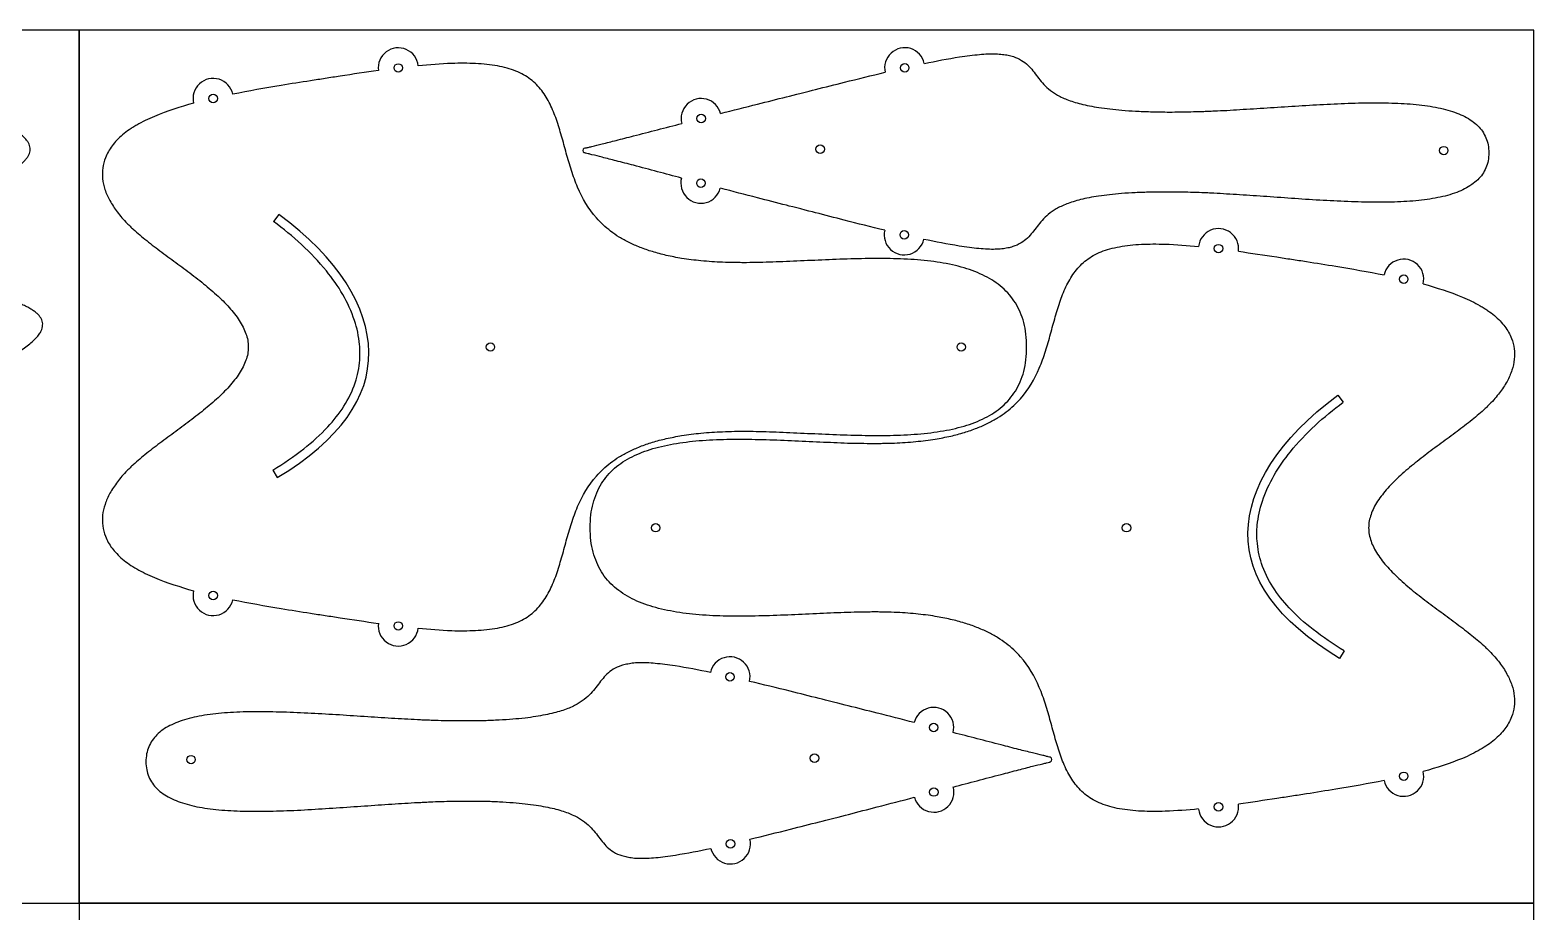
# Model space of a CAD drawing. Header units: inches. Extents: x 132 to 1257, y -131 to 658.
# Drawn here: x 1047.5 to 1150.9, y 168.8 to 229.4 of the extents above; entities that cross this region are included whole.
import ezdxf

# ---------------------------------------------------------------- set-up
doc = ezdxf.new("R2010")
doc.units = ezdxf.units.IN
doc.header["$MEASUREMENT"] = 0
doc.layers.add('Default', color=7, linetype='Continuous', true_color=0x000000)

msp = doc.modelspace()

# ---------------------------------------------------------------- linework, layer by layer
for p, q in [((1064.65, 216.76), (1064.29, 216.27)), ((1137.45, 204.34), (1137.81, 203.85)), ((1064.23, 199.19), (1064.54, 198.67)), ((1137.88, 186.77), (1137.56, 186.25))]:
    msp.add_line(p, q)
for centre in [(1072.86, 226.83), (1107.67, 226.84), (1060.13, 224.73), (1093.68, 223.35), (1101.86, 221.25), (1144.72, 221.15), (1093.66, 218.91), (1107.64, 215.36), (1129.24, 214.41), (1141.97, 212.31), (1079.19, 207.65), (1111.56, 207.65), (1090.55, 195.23), (1122.92, 195.23), (1060.13, 190.57), (1072.86, 188.48), (1095.66, 184.98), (1109.66, 181.5), (1058.61, 179.29), (1101.47, 179.39), (1141.97, 178.15), (1109.67, 177.06), (1129.24, 176.05), (1095.69, 173.5)]:
    msp.add_circle(centre, 0.291)
for centre, radius, start, end in [((1072.86, 226.83), 1.38, 6.4112, 187.4559), ((1107.67, 226.84), 1.38, 12.53, 193.0859), ((1060.13, 224.73), 1.38, 12.2267, 193.4781), ((1093.68, 223.35), 1.38, 14.4029, 194.4964), ((1085.74, 221.15), 0.19, 121.0449, 237.6215), ((1093.66, 218.91), 1.38, 165.2167, 345.31), ((1107.64, 215.36), 1.38, 166.627, 347.1816), ((1129.24, 214.41), 1.38, 352.5441, 173.5888), ((1141.97, 212.31), 1.38, 346.5219, 167.7733), ((1060.13, 190.57), 1.38, 166.5278, 347.7735), ((1072.86, 188.48), 1.38, 172.5441, 353.5894), ((1095.66, 184.98), 1.38, 346.9141, 167.47), ((1109.66, 181.5), 1.38, 345.5036, 165.5971), ((1117.59, 179.29), 0.19, 302.3785, 58.9551), ((1141.97, 178.15), 1.38, 192.2265, 13.4722), ((1109.67, 177.06), 1.38, 194.69, 14.7833), ((1129.24, 176.05), 1.38, 186.4106, 7.4559), ((1095.69, 173.5), 1.38, 192.8184, 13.373)]:
    msp.add_arc(centre, radius, start, end)
for points, knots in [([(1109.02, 227.14), (1109.82, 227.3), (1110.63, 227.46), (1111.68, 227.62), (1111.91, 227.66), (1112.37, 227.71), (1112.59, 227.74), (1113, 227.77), (1113.2, 227.79), (1113.57, 227.8), (1113.75, 227.8), (1114.08, 227.79), (1114.23, 227.78), (1114.52, 227.75), (1114.66, 227.73), (1114.91, 227.68), (1115.02, 227.65), (1115.34, 227.54), (1115.52, 227.46), (1115.86, 227.25), (1116, 227.14), (1116.26, 226.9), (1116.37, 226.77), (1116.59, 226.5), (1116.7, 226.35), (1116.91, 226.07), (1117.02, 225.93), (1117.27, 225.65), (1117.41, 225.51), (1117.73, 225.24), (1117.91, 225.12), (1118.21, 224.94), (1118.32, 224.88), (1118.56, 224.76), (1118.69, 224.71), (1118.97, 224.6), (1119.12, 224.55), (1119.44, 224.45), (1119.61, 224.4), (1119.97, 224.31), (1120.17, 224.26), (1120.58, 224.18), (1120.8, 224.14), (1121.27, 224.07), (1121.52, 224.04), (1122.04, 223.98), (1122.32, 223.95), (1122.91, 223.9), (1123.22, 223.88), (1123.88, 223.84), (1124.22, 223.83), (1125, 223.81), (1125.44, 223.8), (1126.36, 223.8), (1126.85, 223.81), (1127.59, 223.83), (1127.86, 223.83), (1128.19, 223.84), (1128.25, 223.85), (1128.39, 223.85), (1128.46, 223.85), (1128.67, 223.86), (1128.81, 223.87), (1129.24, 223.89), (1129.52, 223.9), (1130.11, 223.93), (1130.41, 223.95), (1131.33, 224.01), (1131.96, 224.05), (1133.22, 224.13), (1133.87, 224.17), (1135.16, 224.25), (1135.81, 224.29), (1137.1, 224.36), (1137.75, 224.39), (1139.01, 224.43), (1139.63, 224.44), (1140.55, 224.43), (1140.85, 224.43), (1141.43, 224.41), (1141.72, 224.4), (1142.28, 224.37), (1142.55, 224.35), (1143.09, 224.29), (1143.35, 224.26), (1143.85, 224.19), (1144.09, 224.15), (1144.56, 224.05), (1144.79, 224), (1145.22, 223.87), (1145.42, 223.81), (1145.81, 223.66), (1146, 223.58), (1146.34, 223.4), (1146.5, 223.3), (1146.8, 223.09), (1146.94, 222.98), (1147.3, 222.62), (1147.49, 222.35), (1147.69, 221.87), (1147.74, 221.71), (1147.81, 221.36), (1147.82, 221.18), (1147.82, 221), (1147.82, 220.81), (1147.8, 220.63), (1147.74, 220.28), (1147.69, 220.12), (1147.49, 219.65), (1147.3, 219.38), (1146.93, 219.02), (1146.79, 218.91), (1146.49, 218.7), (1146.33, 218.6), (1145.98, 218.43), (1145.8, 218.34), (1145.41, 218.2), (1145.2, 218.13), (1144.77, 218.01), (1144.54, 217.96), (1144.08, 217.87), (1143.83, 217.82), (1143.33, 217.75), (1143.07, 217.72), (1142.53, 217.67), (1142.26, 217.66), (1141.7, 217.62), (1141.41, 217.61), (1140.83, 217.6), (1140.53, 217.6), (1139.61, 217.6), (1138.99, 217.61), (1137.73, 217.66), (1137.08, 217.69), (1135.79, 217.76), (1135.14, 217.8), (1133.85, 217.89), (1133.2, 217.94), (1131.94, 218.03), (1131.32, 218.07), (1130.39, 218.13), (1130.09, 218.15), (1129.51, 218.18), (1129.22, 218.2), (1128.79, 218.22), (1128.65, 218.23), (1128.44, 218.24), (1128.37, 218.24), (1128.24, 218.25), (1128.17, 218.25), (1127.84, 218.26), (1127.58, 218.27), (1126.83, 218.29), (1126.34, 218.3), (1125.42, 218.3), (1124.99, 218.3), (1124.21, 218.28), (1123.86, 218.27), (1123.2, 218.24), (1122.89, 218.22), (1122.3, 218.17), (1122.03, 218.15), (1121.5, 218.09), (1121.25, 218.06), (1120.78, 217.99), (1120.56, 217.95), (1120.15, 217.87), (1119.96, 217.83), (1119.59, 217.74), (1119.42, 217.69), (1119.1, 217.59), (1118.95, 217.54), (1118.68, 217.43), (1118.55, 217.38), (1118.3, 217.26), (1118.19, 217.2), (1117.89, 217.03), (1117.71, 216.9), (1117.39, 216.63), (1117.25, 216.5), (1117, 216.21), (1116.89, 216.08), (1116.67, 215.8), (1116.56, 215.65), (1116.34, 215.39), (1116.23, 215.26), (1115.97, 215.01), (1115.83, 214.9), (1115.49, 214.7), (1115.3, 214.61), (1114.99, 214.51), (1114.87, 214.48), (1114.62, 214.43), (1114.49, 214.41), (1114.2, 214.38), (1114.05, 214.37), (1113.72, 214.36), (1113.54, 214.36), (1113.17, 214.38), (1112.97, 214.39), (1112.56, 214.43), (1112.34, 214.46), (1111.88, 214.52), (1111.65, 214.55), (1110.6, 214.72), (1109.79, 214.88), (1108.99, 215.05)], [24.857342, 24.857342, 24.857342, 24.857342, 29.158688, 29.158688, 30.41225, 30.41225, 31.561069, 31.561069, 32.595924, 32.595924, 33.516778, 33.516778, 34.323307, 34.323307, 35.032923, 35.032923, 35.663766, 35.663766, 36.755061, 36.755061, 37.714443, 37.714443, 38.624588, 38.624588, 39.527778, 39.527778, 40.483933, 40.483933, 41.512699, 41.512699, 42.68076, 42.68076, 43.345317, 43.345317, 44.083156, 44.083156, 44.908191, 44.908191, 45.834319, 45.834319, 46.875239, 46.875239, 48.044389, 48.044389, 49.354943, 49.354943, 50.819838, 50.819838, 52.451833, 52.451833, 54.263559, 54.263559, 56.543259, 56.543259, 59.086711, 59.086711, 60.462921, 60.462921, 60.818246, 60.818246, 61.178095, 61.178095, 61.910814, 61.910814, 63.424249, 63.424249, 64.993802, 64.993802, 68.263312, 68.263312, 71.642871, 71.642871, 75.055692, 75.055692, 78.413172, 78.413172, 81.652586, 81.652586, 83.211303, 83.211303, 84.714298, 84.714298, 86.153912, 86.153912, 87.523384, 87.523384, 88.814374, 88.814374, 90.025513, 90.025513, 91.155448, 91.155448, 92.206305, 92.206305, 93.185012, 93.185012, 94.104797, 94.104797, 95.870553, 95.870553, 96.762228, 96.762228, 97.712362, 97.712362, 97.712362, 98.73164, 98.73164, 99.688202, 99.688202, 101.582487, 101.582487, 102.569253, 102.569253, 103.619253, 103.619253, 104.746674, 104.746674, 105.958947, 105.958947, 107.258348, 107.258348, 108.64342, 108.64342, 110.11269, 110.11269, 111.65721, 111.65721, 113.269718, 113.269718, 114.941997, 114.941997, 118.41737, 118.41737, 122.019323, 122.019323, 125.680548, 125.680548, 129.30596, 129.30596, 132.813158, 132.813158, 134.496745, 134.496745, 136.120082, 136.120082, 136.905986, 136.905986, 137.291949, 137.291949, 137.673057, 137.673057, 139.149113, 139.149113, 141.877046, 141.877046, 144.322033, 144.322033, 146.264394, 146.264394, 148.014088, 148.014088, 149.584656, 149.584656, 150.989771, 150.989771, 152.243305, 152.243305, 153.359377, 153.359377, 154.352394, 154.352394, 155.237043, 155.237043, 156.028217, 156.028217, 156.740833, 156.740833, 157.993411, 157.993411, 159.096651, 159.096651, 160.122032, 160.122032, 161.090602, 161.090602, 162.066623, 162.066623, 163.095376, 163.095376, 164.265458, 164.265458, 164.941779, 164.941779, 165.702513, 165.702513, 166.567103, 166.567103, 167.55423, 167.55423, 168.663593, 168.663593, 169.89517, 169.89517, 171.239074, 171.239074, 175.858108, 175.858108, 175.858108, 175.858108]), ([(1071.49, 226.65), (1070.61, 226.53), (1069.74, 226.4), (1068.52, 226.21), (1068.18, 226.16), (1067.5, 226.05), (1067.16, 226), (1066.15, 225.84), (1065.47, 225.74), (1063.69, 225.44), (1062.58, 225.25), (1061.48, 225.02)], [179.014965, 179.014965, 179.014965, 179.014965, 182.948712, 182.948712, 184.474776, 184.474776, 186.000676, 186.000676, 189.029001, 189.029001, 194.020012, 194.020012, 194.020012, 194.020012]), ([(1074.23, 188.32), (1075, 188.25), (1075.76, 188.19), (1076.81, 188.15), (1077.09, 188.15), (1077.63, 188.15), (1077.9, 188.16), (1078.42, 188.18), (1078.68, 188.2), (1079.18, 188.26), (1079.43, 188.29), (1079.89, 188.38), (1080.11, 188.43), (1080.54, 188.54), (1080.74, 188.61), (1081.12, 188.76), (1081.3, 188.85), (1081.64, 189.04), (1081.8, 189.14), (1082.23, 189.48), (1082.49, 189.74), (1082.93, 190.32), (1083.12, 190.64), (1083.46, 191.3), (1083.6, 191.66), (1083.86, 192.39), (1083.97, 192.77), (1084.19, 193.54), (1084.3, 193.94), (1084.52, 194.73), (1084.63, 195.13), (1084.82, 195.71), (1084.89, 195.91), (1085.03, 196.3), (1085.1, 196.49), (1085.51, 197.44), (1085.92, 198.15), (1086.77, 199.12), (1087.1, 199.42), (1087.64, 199.84), (1087.84, 199.97), (1088.26, 200.23), (1088.49, 200.36), (1088.97, 200.59), (1089.22, 200.7), (1089.76, 200.92), (1090.04, 201.01), (1090.64, 201.2), (1090.96, 201.28), (1091.63, 201.43), (1091.98, 201.5), (1092.78, 201.63), (1093.22, 201.69), (1094.16, 201.78), (1094.66, 201.81), (1095.42, 201.84), (1095.69, 201.85), (1096.03, 201.86), (1096.1, 201.86), (1096.23, 201.86), (1096.3, 201.86), (1096.52, 201.86), (1096.66, 201.86), (1097.1, 201.86), (1097.39, 201.85), (1097.99, 201.84), (1098.29, 201.83), (1098.91, 201.81), (1099.23, 201.79), (1099.86, 201.77), (1100.18, 201.75), (1101.16, 201.71), (1101.82, 201.68), (1103.14, 201.62), (1103.8, 201.6), (1105.12, 201.57), (1105.78, 201.56), (1107.06, 201.58), (1107.7, 201.61), (1108.63, 201.67), (1108.94, 201.7), (1109.53, 201.77), (1109.82, 201.81), (1110.4, 201.9), (1110.68, 201.95), (1111.22, 202.07), (1111.49, 202.14), (1112, 202.29), (1112.25, 202.37), (1112.73, 202.56), (1112.96, 202.66), (1113.61, 202.99), (1114.01, 203.25), (1114.73, 203.87), (1115.03, 204.22), (1115.4, 204.83), (1115.52, 205.04), (1115.71, 205.49), (1115.79, 205.73), (1115.92, 206.24), (1115.97, 206.5), (1116.04, 207.06), (1116.05, 207.36), (1116.05, 207.65), (1116.05, 207.95), (1116.04, 208.24), (1115.97, 208.8), (1115.92, 209.07), (1115.79, 209.57), (1115.71, 209.81), (1115.52, 210.27), (1115.4, 210.48), (1115.03, 211.08), (1114.73, 211.43), (1114.01, 212.05), (1113.61, 212.31), (1112.96, 212.64), (1112.73, 212.74), (1112.25, 212.93), (1112, 213.01), (1111.48, 213.17), (1111.22, 213.23), (1110.67, 213.35), (1110.39, 213.41), (1109.82, 213.5), (1109.53, 213.54), (1108.93, 213.6), (1108.63, 213.63), (1107.7, 213.7), (1107.06, 213.72), (1105.77, 213.74), (1105.11, 213.73), (1103.8, 213.7), (1103.13, 213.68), (1101.81, 213.62), (1101.16, 213.59), (1100.18, 213.55), (1099.86, 213.53), (1099.22, 213.51), (1098.91, 213.5), (1098.29, 213.47), (1097.99, 213.47), (1097.39, 213.45), (1097.09, 213.45), (1096.66, 213.44), (1096.51, 213.44), (1096.3, 213.45), (1096.23, 213.45), (1096.09, 213.45), (1096.02, 213.45), (1095.69, 213.45), (1095.42, 213.46), (1094.65, 213.49), (1094.16, 213.53), (1093.22, 213.62), (1092.78, 213.67), (1091.98, 213.8), (1091.63, 213.87), (1090.96, 214.02), (1090.64, 214.11), (1090.04, 214.29), (1089.76, 214.39), (1089.22, 214.6), (1088.97, 214.71), (1088.49, 214.95), (1088.26, 215.07), (1087.84, 215.33), (1087.64, 215.47), (1087.1, 215.88), (1086.77, 216.18), (1085.92, 217.15), (1085.51, 217.86), (1085.1, 218.82), (1085.03, 219.01), (1084.89, 219.39), (1084.82, 219.59), (1084.63, 220.18), (1084.52, 220.57), (1084.3, 221.36), (1084.19, 221.76), (1083.97, 222.53), (1083.86, 222.91), (1083.6, 223.64), (1083.46, 224), (1083.12, 224.67), (1082.94, 224.98), (1082.49, 225.56), (1082.24, 225.82), (1081.8, 226.16), (1081.64, 226.26), (1081.3, 226.45), (1081.12, 226.54), (1080.74, 226.69), (1080.54, 226.76), (1080.11, 226.88), (1079.89, 226.93), (1079.43, 227.01), (1079.19, 227.04), (1078.69, 227.1), (1078.43, 227.12), (1077.9, 227.14), (1077.64, 227.15), (1077.09, 227.15), (1076.81, 227.15), (1075.77, 227.11), (1075, 227.05), (1074.23, 226.98)], [20.470084, 20.470084, 20.470084, 20.470084, 23.875008, 23.875008, 25.112976, 25.112976, 26.290649, 26.290649, 27.442927, 27.442927, 28.523872, 28.523872, 29.533369, 29.533369, 30.474449, 30.474449, 31.359844, 31.359844, 32.195861, 32.195861, 33.816384, 33.816384, 35.443695, 35.443695, 37.134021, 37.134021, 38.893504, 38.893504, 40.698082, 40.698082, 42.534906, 42.534906, 43.452073, 43.452073, 44.366451, 44.366451, 48.090627, 48.090627, 50.066093, 50.066093, 51.129469, 51.129469, 52.265869, 52.265869, 53.489951, 53.489951, 54.819638, 54.819638, 56.271103, 56.271103, 57.860073, 57.860073, 59.840212, 59.840212, 62.036698, 62.036698, 63.223333, 63.223333, 63.529501, 63.529501, 63.839511, 63.839511, 64.470639, 64.470639, 65.774014, 65.774014, 67.125597, 67.125597, 68.517367, 68.517367, 69.941134, 69.941134, 72.851485, 72.851485, 75.790446, 75.790446, 78.682954, 78.682954, 81.477479, 81.477479, 82.826869, 82.826869, 84.133532, 84.133532, 85.393432, 85.393432, 86.601896, 86.601896, 87.760868, 87.760868, 88.873064, 88.873064, 90.98766, 90.98766, 93.053425, 93.053425, 94.111386, 94.111386, 95.223549, 95.223549, 96.415698, 96.415698, 97.712362, 97.712362, 97.712362, 99.008942, 99.008942, 100.201003, 100.201003, 101.313076, 101.313076, 102.370956, 102.370956, 104.436599, 104.436599, 106.551137, 106.551137, 107.663329, 107.663329, 108.822307, 108.822307, 110.030783, 110.030783, 111.290698, 111.290698, 112.597374, 112.597374, 113.946772, 113.946772, 116.741282, 116.741282, 119.633716, 119.633716, 122.57252, 122.57252, 125.482613, 125.482613, 126.906206, 126.906206, 128.297771, 128.297771, 129.649118, 129.649118, 130.95222, 130.95222, 131.583198, 131.583198, 131.893131, 131.893131, 132.199218, 132.199218, 133.385538, 133.385538, 135.581408, 135.581408, 137.560957, 137.560957, 139.148884, 139.148884, 140.599431, 140.599431, 141.928313, 141.928313, 143.151691, 143.151691, 144.287472, 144.287472, 145.350301, 145.350301, 147.324835, 147.324835, 151.04739, 151.04739, 151.961384, 151.961384, 152.878166, 152.878166, 154.714221, 154.714221, 156.518068, 156.518068, 158.276856, 158.276856, 159.966539, 159.966539, 161.593214, 161.593214, 163.213001, 163.213001, 164.048567, 164.048567, 164.933463, 164.933463, 165.873934, 165.873934, 166.882762, 166.882762, 167.962988, 167.962988, 169.114509, 169.114509, 170.291528, 170.291528, 171.528833, 171.528833, 174.938648, 174.938648, 174.938648, 174.938648]), ([(1095.01, 223.7), (1095.86, 223.91), (1096.71, 224.13), (1098.22, 224.51), (1098.88, 224.68), (1100.03, 224.97), (1101.06, 225.23), (1102.21, 225.52), (1102.87, 225.68), (1104.46, 226.08), (1105.39, 226.31), (1106.33, 226.53)], [274.267235, 274.267235, 274.267235, 274.267235, 278.858713, 278.858713, 282.431728, 282.431728, 285.036059, 285.036059, 288.610762, 288.610762, 293.630795, 293.630795, 293.630795, 293.630795]), ([(1041.32, 204.85), (1042.12, 205.16), (1042.92, 205.47), (1043.95, 205.91), (1044.19, 206.02), (1044.64, 206.22), (1044.86, 206.32), (1045.29, 206.53), (1045.49, 206.63), (1045.88, 206.83), (1046.06, 206.92), (1046.41, 207.12), (1046.57, 207.21), (1046.88, 207.41), (1047.03, 207.5), (1047.29, 207.69), (1047.41, 207.78), (1047.63, 207.96), (1047.74, 208.05), (1047.92, 208.23), (1048, 208.31), (1048.14, 208.48), (1048.2, 208.57), (1048.29, 208.72), (1048.32, 208.79), (1048.37, 208.92), (1048.39, 208.98), (1048.42, 209.18), (1048.42, 209.3), (1048.37, 209.48), (1048.34, 209.54), (1048.28, 209.66), (1048.24, 209.72), (1048.15, 209.83), (1048.1, 209.89), (1047.98, 210), (1047.91, 210.05), (1047.76, 210.16), (1047.68, 210.21), (1047.51, 210.32), (1047.41, 210.37), (1047.21, 210.47), (1047.1, 210.52), (1046.87, 210.62), (1046.75, 210.67), (1046.56, 210.74), (1046.49, 210.76), (1046.39, 210.8), (1046.36, 210.81), (1046.29, 210.84), (1046.25, 210.85), (1046.07, 210.91), (1045.92, 210.96), (1045.61, 211.05), (1045.44, 211.1), (1045.11, 211.19), (1044.94, 211.24), (1044.59, 211.33), (1044.42, 211.38), (1044.06, 211.48), (1043.87, 211.53), (1043.32, 211.68), (1042.95, 211.79), (1042.21, 212.01), (1041.84, 212.13), (1041.31, 212.31), (1041.14, 212.38), (1040.8, 212.5), (1040.63, 212.57), (1040.31, 212.71), (1040.15, 212.78), (1039.85, 212.92), (1039.71, 212.99), (1039.44, 213.14), (1039.31, 213.22), (1039.07, 213.37), (1038.96, 213.45), (1038.76, 213.62), (1038.66, 213.7), (1038.5, 213.87), (1038.43, 213.95), (1038.31, 214.13), (1038.27, 214.22), (1038.2, 214.4), (1038.18, 214.49), (1038.16, 214.68), (1038.17, 214.77), (1038.21, 214.96), (1038.25, 215.05), (1038.34, 215.24), (1038.4, 215.34), (1038.53, 215.53), (1038.61, 215.62), (1038.79, 215.81), (1038.89, 215.91), (1039.11, 216.1), (1039.22, 216.19), (1039.47, 216.38), (1039.6, 216.47), (1039.88, 216.65), (1040.02, 216.74), (1040.32, 216.92), (1040.47, 217.01), (1040.79, 217.19), (1040.96, 217.27), (1041.46, 217.53), (1041.81, 217.7), (1042.5, 218.02), (1042.85, 218.18), (1043.38, 218.41), (1043.55, 218.49), (1043.9, 218.63), (1044.07, 218.71), (1044.4, 218.85), (1044.56, 218.92), (1044.87, 219.06), (1045.03, 219.13), (1045.32, 219.27), (1045.47, 219.34), (1045.64, 219.42), (1045.67, 219.44), (1045.72, 219.47), (1045.74, 219.48), (1045.77, 219.49), (1045.79, 219.5), (1045.87, 219.54), (1045.93, 219.57), (1046.11, 219.67), (1046.22, 219.74), (1046.44, 219.87), (1046.54, 219.93), (1046.72, 220.06), (1046.81, 220.13), (1046.97, 220.26), (1047.04, 220.32), (1047.17, 220.45), (1047.23, 220.51), (1047.33, 220.63), (1047.38, 220.7), (1047.45, 220.82), (1047.48, 220.89), (1047.52, 221.01), (1047.54, 221.07), (1047.57, 221.26), (1047.55, 221.39), (1047.49, 221.57), (1047.47, 221.63), (1047.4, 221.75), (1047.35, 221.82), (1047.25, 221.95), (1047.17, 222.03), (1047.01, 222.18), (1046.92, 222.25), (1046.72, 222.4), (1046.6, 222.48), (1046.36, 222.63), (1046.22, 222.7), (1045.94, 222.85), (1045.78, 222.92), (1045.45, 223.07), (1045.28, 223.14), (1044.9, 223.28), (1044.71, 223.35), (1044.29, 223.49), (1044.08, 223.57), (1043.63, 223.71), (1043.4, 223.78), (1042.92, 223.91), (1042.67, 223.98), (1041.59, 224.27), (1040.75, 224.47), (1039.91, 224.66)], [-72.816026, -72.816026, -72.816026, -72.816026, -68.589873, -68.589873, -67.318559, -67.318559, -66.122832, -66.122832, -65.008373, -65.008373, -63.980459, -63.980459, -63.043719, -63.043719, -62.201904, -62.201904, -61.451838, -61.451838, -60.790377, -60.790377, -60.212575, -60.212575, -59.710607, -59.710607, -59.34825, -59.34825, -59.018837, -59.018837, -58.399227, -58.399227, -58.086655, -58.086655, -57.74977, -57.74977, -57.37673, -57.37673, -56.958624, -56.958624, -56.489084, -56.489084, -55.962098, -55.962098, -55.376278, -55.376278, -54.729328, -54.729328, -54.382478, -54.382478, -54.203118, -54.203118, -54.019795, -54.019795, -53.249094, -53.249094, -52.425275, -52.425275, -51.557418, -51.557418, -50.654943, -50.654943, -49.727457, -49.727457, -47.836157, -47.836157, -45.968244, -45.968244, -45.060568, -45.060568, -44.184895, -44.184895, -43.349856, -43.349856, -42.56342, -42.56342, -41.835174, -41.835174, -41.168427, -41.168427, -40.565886, -40.565886, -40.025571, -40.025571, -39.537699, -39.537699, -39.081218, -39.081218, -38.624883, -38.624883, -38.137186, -38.137186, -37.597086, -37.597086, -36.994805, -36.994805, -36.328357, -36.328357, -35.600442, -35.600442, -34.814361, -34.814361, -33.979691, -33.979691, -33.104393, -33.104393, -32.197087, -32.197087, -30.329859, -30.329859, -28.439111, -28.439111, -27.511829, -27.511829, -26.609496, -26.609496, -25.741712, -25.741712, -24.91789, -24.91789, -24.147102, -24.147102, -23.963744, -23.963744, -23.873548, -23.873548, -23.784347, -23.784347, -23.437413, -23.437413, -22.790272, -22.790272, -22.204236, -22.204236, -21.677015, -21.677015, -21.207228, -21.207228, -20.788883, -20.788883, -20.415634, -20.415634, -20.078601, -20.078601, -19.765978, -19.765978, -19.146676, -19.146676, -18.817645, -18.817645, -18.4558, -18.4558, -17.954371, -17.954371, -17.377174, -17.377174, -16.71635, -16.71635, -15.966935, -15.966935, -15.125773, -15.125773, -14.18967, -14.18967, -13.162347, -13.162347, -12.048425, -12.048425, -10.853183, -10.853183, -9.582298, -9.582298, -5.347406, -5.347406, -5.347406, -5.347406]), ([(1058.79, 224.41), (1057.87, 224.14), (1056.97, 223.87), (1055.89, 223.41), (1055.68, 223.32), (1055.27, 223.12), (1055.07, 223.02), (1054.79, 222.85), (1054.7, 222.8), (1054.57, 222.72), (1054.53, 222.69), (1054.44, 222.63), (1054.4, 222.61), (1054.2, 222.47), (1054.05, 222.35), (1053.77, 222.11), (1053.63, 221.99), (1053.39, 221.74), (1053.29, 221.61), (1053, 221.22), (1052.84, 220.95), (1052.54, 220.2), (1052.48, 219.72), (1052.56, 218.97), (1052.62, 218.72), (1052.78, 218.21), (1052.9, 217.95), (1053.18, 217.44), (1053.35, 217.18), (1053.65, 216.8), (1053.75, 216.66), (1053.98, 216.4), (1054.1, 216.27), (1054.29, 216.08), (1054.36, 216.01), (1054.46, 215.91), (1054.49, 215.88), (1054.56, 215.82), (1054.6, 215.78), (1054.78, 215.62), (1054.93, 215.48), (1055.24, 215.22), (1055.4, 215.09), (1055.73, 214.83), (1055.9, 214.69), (1056.25, 214.43), (1056.43, 214.3), (1056.78, 214.03), (1056.97, 213.89), (1057.52, 213.49), (1057.89, 213.22), (1058.62, 212.67), (1058.99, 212.39), (1059.69, 211.83), (1060.03, 211.54), (1060.51, 211.1), (1060.66, 210.96), (1060.96, 210.67), (1061.1, 210.52), (1061.36, 210.22), (1061.49, 210.08), (1061.72, 209.78), (1061.83, 209.63), (1062.02, 209.33), (1062.11, 209.18), (1062.26, 208.87), (1062.33, 208.72), (1062.49, 208.27), (1062.55, 207.97), (1062.55, 207.34), (1062.49, 207.03), (1062.33, 206.58), (1062.26, 206.43), (1062.11, 206.13), (1062.02, 205.98), (1061.83, 205.68), (1061.72, 205.53), (1061.49, 205.23), (1061.36, 205.08), (1061.1, 204.79), (1060.96, 204.64), (1060.66, 204.35), (1060.51, 204.2), (1060.03, 203.76), (1059.69, 203.48), (1058.99, 202.92), (1058.62, 202.64), (1057.89, 202.09), (1057.52, 201.82), (1056.97, 201.41), (1056.79, 201.28), (1056.43, 201.01), (1056.25, 200.88), (1055.9, 200.61), (1055.73, 200.48), (1055.4, 200.21), (1055.24, 200.08), (1054.93, 199.82), (1054.78, 199.69), (1054.6, 199.52), (1054.56, 199.49), (1054.49, 199.42), (1054.46, 199.39), (1054.36, 199.29), (1054.29, 199.23), (1054.1, 199.03), (1053.98, 198.9), (1053.75, 198.64), (1053.65, 198.51), (1053.36, 198.13), (1053.18, 197.87), (1052.9, 197.35), (1052.79, 197.1), (1052.62, 196.59), (1052.56, 196.34), (1052.48, 195.59), (1052.54, 195.11), (1052.84, 194.35), (1052.99, 194.08), (1053.28, 193.7), (1053.39, 193.57), (1053.63, 193.32), (1053.76, 193.19), (1054.05, 192.95), (1054.2, 192.84), (1054.52, 192.61), (1054.7, 192.5), (1055.07, 192.29), (1055.26, 192.19), (1055.67, 191.99), (1055.88, 191.89), (1056.97, 191.44), (1057.87, 191.16), (1058.79, 190.89)], [198.121418, 198.121418, 198.121418, 198.121418, 202.286727, 202.286727, 203.327809, 203.327809, 204.302111, 204.302111, 204.765866, 204.765866, 204.991718, 204.991718, 205.213663, 205.213663, 206.063558, 206.063558, 206.858351, 206.858351, 207.605351, 207.605351, 208.99399, 208.99399, 211.179676, 211.179676, 212.31818, 212.31818, 213.55816, 213.55816, 214.935147, 214.935147, 215.68524, 215.68524, 216.478522, 216.478522, 216.89182, 216.89182, 217.102761, 217.102761, 217.316598, 217.316598, 218.199979, 218.199979, 219.12368, 219.12368, 220.081668, 220.081668, 221.067187, 221.067187, 222.073012, 222.073012, 224.115392, 224.115392, 226.140432, 226.140432, 228.093761, 228.093761, 229.031971, 229.031971, 229.933902, 229.933902, 230.795226, 230.795226, 231.61095, 231.61095, 232.383043, 232.383043, 233.114848, 233.114848, 234.498228, 234.498228, 235.881156, 235.881156, 236.612701, 236.612701, 237.384503, 237.384503, 238.199907, 238.199907, 239.060885, 239.060885, 239.962451, 239.962451, 240.900284, 240.900284, 242.852861, 242.852861, 244.877191, 244.877191, 246.918965, 246.918965, 247.924546, 247.924546, 248.909868, 248.909868, 249.867711, 249.867711, 250.791322, 250.791322, 251.674671, 251.674671, 251.888509, 251.888509, 252.099453, 252.099453, 252.512761, 252.512761, 253.306074, 253.306074, 254.056209, 254.056209, 255.4333, 255.4333, 256.673355, 256.673355, 257.811834, 257.811834, 259.996799, 259.996799, 261.385103, 261.385103, 262.13182, 262.13182, 262.92628, 262.92628, 263.7758, 263.7758, 264.688224, 264.688224, 265.66237, 265.66237, 266.703334, 266.703334, 270.876937, 270.876937, 270.876937, 270.876937]), ([(1085.64, 221.31), (1085.68, 221.32), (1085.78, 221.34), (1085.84, 221.36), (1085.99, 221.39), (1086.08, 221.41), (1086.4, 221.49), (1086.63, 221.55), (1087.19, 221.69), (1087.51, 221.77), (1088.23, 221.95), (1088.63, 222.05), (1090.13, 222.44), (1091.24, 222.72), (1092.34, 223.01)], [256.81519, 256.81519, 256.81519, 256.81519, 257.518589, 257.864776, 257.864776, 258.325382, 258.325382, 259.591051, 259.591051, 261.316806, 261.316806, 263.481115, 263.481115, 269.45013, 269.45013, 269.45013, 269.45013]), ([(1092.33, 219.26), (1091.23, 219.55), (1090.13, 219.85), (1088.63, 220.24), (1088.23, 220.34), (1087.51, 220.53), (1087.19, 220.61), (1086.64, 220.75), (1086.4, 220.81), (1086.08, 220.89), (1085.99, 220.91), (1085.84, 220.95), (1085.78, 220.96), (1085.72, 220.98)], [206.927277, 206.927277, 206.927277, 206.927277, 213.320682, 213.320682, 215.643483, 215.643483, 217.496177, 217.496177, 218.855505, 218.855505, 219.350477, 219.350477, 219.722747, 219.722747, 219.722747, 219.722747]), ([(1106.3, 215.67), (1105.37, 215.9), (1104.44, 216.13), (1102.85, 216.54), (1102.19, 216.71), (1101.06, 217), (1100.01, 217.27), (1098.87, 217.56), (1098.21, 217.73), (1096.7, 218.12), (1095.85, 218.34), (1095, 218.56)], [181.029402, 181.029402, 181.029402, 181.029402, 186.404148, 186.404148, 190.237803, 190.237803, 192.992025, 192.992025, 196.82422, 196.82422, 201.76036, 201.76036, 201.76036, 201.76036]), ([(1064.23, 199.19), (1064.97, 199.64), (1066.3, 200.54), (1068.4, 202.41), (1069.83, 204.5), (1070.24, 206.58), (1070.22, 208.03), (1069.74, 210.24), (1067.86, 213.29), (1065.63, 215.28), (1064.29, 216.27)], [0, 0, 0, 0, 0.852762, 1.582994, 2.767677, 3.290581, 3.641141, 4.195884, 5.485909, 7.119312, 7.119312, 7.119312, 7.119312]), ([(1127.87, 175.9), (1127.11, 175.83), (1126.34, 175.77), (1125.3, 175.73), (1125.02, 175.73), (1124.47, 175.73), (1124.21, 175.74), (1123.68, 175.76), (1123.42, 175.78), (1122.92, 175.84), (1122.68, 175.87), (1122.22, 175.95), (1121.99, 176), (1121.57, 176.12), (1121.37, 176.19), (1120.98, 176.34), (1120.8, 176.43), (1120.47, 176.62), (1120.31, 176.72), (1119.87, 177.06), (1119.62, 177.32), (1119.17, 177.9), (1118.98, 178.21), (1118.65, 178.88), (1118.5, 179.24), (1118.25, 179.97), (1118.13, 180.35), (1117.91, 181.12), (1117.8, 181.52), (1117.59, 182.31), (1117.47, 182.7), (1117.28, 183.29), (1117.22, 183.49), (1117.08, 183.87), (1117, 184.06), (1116.59, 185.02), (1116.18, 185.73), (1115.33, 186.7), (1115.01, 187), (1114.46, 187.41), (1114.26, 187.55), (1113.84, 187.81), (1113.62, 187.93), (1113.14, 188.17), (1112.88, 188.28), (1112.35, 188.49), (1112.06, 188.59), (1111.46, 188.77), (1111.14, 188.86), (1110.47, 189.01), (1110.12, 189.08), (1109.33, 189.21), (1108.88, 189.26), (1107.94, 189.36), (1107.45, 189.39), (1106.68, 189.42), (1106.42, 189.43), (1106.08, 189.43), (1106.01, 189.43), (1105.87, 189.44), (1105.8, 189.44), (1105.59, 189.44), (1105.45, 189.44), (1105.01, 189.43), (1104.71, 189.43), (1104.12, 189.42), (1103.81, 189.41), (1103.19, 189.39), (1102.88, 189.37), (1102.24, 189.35), (1101.92, 189.33), (1100.94, 189.29), (1100.29, 189.26), (1098.97, 189.2), (1098.3, 189.18), (1096.99, 189.15), (1096.33, 189.14), (1095.04, 189.16), (1094.41, 189.18), (1093.47, 189.25), (1093.17, 189.28), (1092.57, 189.34), (1092.28, 189.38), (1091.71, 189.48), (1091.43, 189.53), (1090.88, 189.65), (1090.62, 189.72), (1090.11, 189.87), (1089.86, 189.95), (1089.38, 190.14), (1089.15, 190.24), (1088.5, 190.57), (1088.09, 190.83), (1087.38, 191.45), (1087.07, 191.8), (1086.7, 192.4), (1086.59, 192.62), (1086.4, 193.07), (1086.32, 193.31), (1086.18, 193.81), (1086.13, 194.08), (1086.07, 194.64), (1086.05, 194.94), (1086.05, 195.23), (1086.05, 195.52), (1086.07, 195.82), (1086.13, 196.38), (1086.18, 196.64), (1086.32, 197.15), (1086.4, 197.39), (1086.59, 197.84), (1086.7, 198.06), (1087.08, 198.66), (1087.38, 199.01), (1088.09, 199.63), (1088.5, 199.89), (1089.15, 200.22), (1089.38, 200.32), (1089.86, 200.51), (1090.11, 200.59), (1090.62, 200.74), (1090.89, 200.81), (1091.43, 200.93), (1091.71, 200.98), (1092.28, 201.08), (1092.57, 201.11), (1093.17, 201.18), (1093.47, 201.21), (1094.41, 201.28), (1095.05, 201.3), (1096.33, 201.32), (1096.99, 201.31), (1098.31, 201.28), (1098.97, 201.26), (1100.29, 201.2), (1100.95, 201.17), (1101.92, 201.13), (1102.25, 201.11), (1102.88, 201.09), (1103.19, 201.07), (1103.81, 201.05), (1104.12, 201.04), (1104.72, 201.03), (1105.01, 201.03), (1105.45, 201.02), (1105.59, 201.02), (1105.8, 201.02), (1105.87, 201.02), (1106.01, 201.03), (1106.08, 201.03), (1106.42, 201.03), (1106.69, 201.04), (1107.45, 201.07), (1107.95, 201.1), (1108.88, 201.2), (1109.33, 201.25), (1110.12, 201.38), (1110.48, 201.45), (1111.15, 201.6), (1111.46, 201.69), (1112.06, 201.87), (1112.35, 201.97), (1112.89, 202.18), (1113.14, 202.29), (1113.62, 202.53), (1113.84, 202.65), (1114.26, 202.91), (1114.46, 203.05), (1115.01, 203.46), (1115.33, 203.76), (1116.18, 204.73), (1116.59, 205.44), (1117, 206.39), (1117.08, 206.59), (1117.22, 206.97), (1117.28, 207.17), (1117.47, 207.76), (1117.59, 208.15), (1117.8, 208.94), (1117.91, 209.34), (1118.13, 210.11), (1118.25, 210.49), (1118.5, 211.22), (1118.65, 211.58), (1118.98, 212.24), (1119.17, 212.56), (1119.62, 213.14), (1119.87, 213.4), (1120.31, 213.74), (1120.47, 213.84), (1120.8, 214.03), (1120.98, 214.12), (1121.36, 214.27), (1121.57, 214.34), (1121.99, 214.45), (1122.21, 214.5), (1122.68, 214.59), (1122.92, 214.62), (1123.42, 214.68), (1123.68, 214.7), (1124.2, 214.72), (1124.47, 214.73), (1125.01, 214.73), (1125.29, 214.73), (1126.34, 214.69), (1127.1, 214.63), (1127.87, 214.56)], [20.470084, 20.470084, 20.470084, 20.470084, 23.875008, 23.875008, 25.112976, 25.112976, 26.290649, 26.290649, 27.442927, 27.442927, 28.523872, 28.523872, 29.533369, 29.533369, 30.474449, 30.474449, 31.359844, 31.359844, 32.195861, 32.195861, 33.816384, 33.816384, 35.443695, 35.443695, 37.134021, 37.134021, 38.893504, 38.893504, 40.698082, 40.698082, 42.534906, 42.534906, 43.452073, 43.452073, 44.366451, 44.366451, 48.090627, 48.090627, 50.066093, 50.066093, 51.129469, 51.129469, 52.265869, 52.265869, 53.489951, 53.489951, 54.819638, 54.819638, 56.271103, 56.271103, 57.860073, 57.860073, 59.840212, 59.840212, 62.036698, 62.036698, 63.223333, 63.223333, 63.529501, 63.529501, 63.839511, 63.839511, 64.470639, 64.470639, 65.774014, 65.774014, 67.125597, 67.125597, 68.517367, 68.517367, 69.941134, 69.941134, 72.851485, 72.851485, 75.790446, 75.790446, 78.682954, 78.682954, 81.477479, 81.477479, 82.826869, 82.826869, 84.133532, 84.133532, 85.393432, 85.393432, 86.601896, 86.601896, 87.760868, 87.760868, 88.873064, 88.873064, 90.98766, 90.98766, 93.053425, 93.053425, 94.111386, 94.111386, 95.223549, 95.223549, 96.415698, 96.415698, 97.712362, 97.712362, 97.712362, 99.008942, 99.008942, 100.201003, 100.201003, 101.313076, 101.313076, 102.370956, 102.370956, 104.436599, 104.436599, 106.551137, 106.551137, 107.663329, 107.663329, 108.822307, 108.822307, 110.030783, 110.030783, 111.290698, 111.290698, 112.597374, 112.597374, 113.946772, 113.946772, 116.741282, 116.741282, 119.633716, 119.633716, 122.57252, 122.57252, 125.482613, 125.482613, 126.906206, 126.906206, 128.297771, 128.297771, 129.649118, 129.649118, 130.95222, 130.95222, 131.583198, 131.583198, 131.893131, 131.893131, 132.199218, 132.199218, 133.385538, 133.385538, 135.581408, 135.581408, 137.560957, 137.560957, 139.148884, 139.148884, 140.599431, 140.599431, 141.928313, 141.928313, 143.151691, 143.151691, 144.287472, 144.287472, 145.350301, 145.350301, 147.324835, 147.324835, 151.04739, 151.04739, 151.961384, 151.961384, 152.878166, 152.878166, 154.714221, 154.714221, 156.518068, 156.518068, 158.276856, 158.276856, 159.966539, 159.966539, 161.593214, 161.593214, 163.213001, 163.213001, 164.048567, 164.048567, 164.933463, 164.933463, 165.873934, 165.873934, 166.882762, 166.882762, 167.962988, 167.962988, 169.114509, 169.114509, 170.291528, 170.291528, 171.528833, 171.528833, 174.938648, 174.938648, 174.938648, 174.938648]), ([(1130.61, 214.23), (1131.49, 214.1), (1132.37, 213.97), (1133.58, 213.79), (1133.92, 213.73), (1134.6, 213.63), (1134.94, 213.58), (1135.96, 213.42), (1136.63, 213.31), (1138.41, 213.02), (1139.52, 212.83), (1140.63, 212.6)], [179.014965, 179.014965, 179.014965, 179.014965, 182.948712, 182.948712, 184.474776, 184.474776, 186.000676, 186.000676, 189.029001, 189.029001, 194.020012, 194.020012, 194.020012, 194.020012]), ([(1143.32, 211.99), (1144.24, 211.72), (1145.13, 211.45), (1146.22, 210.99), (1146.43, 210.9), (1146.84, 210.7), (1147.03, 210.59), (1147.31, 210.43), (1147.4, 210.38), (1147.54, 210.3), (1147.58, 210.27), (1147.66, 210.21), (1147.7, 210.18), (1147.9, 210.05), (1148.06, 209.93), (1148.34, 209.69), (1148.47, 209.57), (1148.71, 209.32), (1148.82, 209.19), (1149.11, 208.8), (1149.27, 208.53), (1149.56, 207.78), (1149.62, 207.3), (1149.55, 206.55), (1149.49, 206.3), (1149.32, 205.79), (1149.21, 205.53), (1148.92, 205.01), (1148.75, 204.75), (1148.46, 204.37), (1148.35, 204.24), (1148.13, 203.98), (1148, 203.85), (1147.81, 203.66), (1147.75, 203.59), (1147.65, 203.49), (1147.61, 203.46), (1147.54, 203.39), (1147.51, 203.36), (1147.33, 203.19), (1147.18, 203.06), (1146.87, 202.8), (1146.71, 202.67), (1146.37, 202.4), (1146.2, 202.27), (1145.86, 202.01), (1145.68, 201.87), (1145.32, 201.61), (1145.14, 201.47), (1144.59, 201.07), (1144.21, 200.79), (1143.48, 200.25), (1143.12, 199.97), (1142.42, 199.41), (1142.08, 199.12), (1141.59, 198.68), (1141.44, 198.54), (1141.15, 198.24), (1141.01, 198.1), (1140.74, 197.8), (1140.62, 197.65), (1140.39, 197.36), (1140.28, 197.21), (1140.08, 196.91), (1139.99, 196.75), (1139.84, 196.45), (1139.78, 196.3), (1139.62, 195.85), (1139.56, 195.54), (1139.56, 194.92), (1139.62, 194.61), (1139.78, 194.16), (1139.84, 194.01), (1139.99, 193.71), (1140.08, 193.55), (1140.28, 193.25), (1140.38, 193.1), (1140.62, 192.81), (1140.74, 192.66), (1141.01, 192.36), (1141.15, 192.22), (1141.44, 191.92), (1141.59, 191.78), (1142.07, 191.34), (1142.42, 191.05), (1143.11, 190.49), (1143.48, 190.22), (1144.21, 189.67), (1144.58, 189.4), (1145.14, 188.99), (1145.32, 188.85), (1145.68, 188.59), (1145.85, 188.45), (1146.2, 188.19), (1146.37, 188.06), (1146.7, 187.79), (1146.86, 187.66), (1147.17, 187.4), (1147.32, 187.27), (1147.51, 187.1), (1147.54, 187.07), (1147.61, 187), (1147.64, 186.97), (1147.75, 186.87), (1147.81, 186.81), (1148, 186.61), (1148.12, 186.48), (1148.35, 186.22), (1148.46, 186.09), (1148.75, 185.71), (1148.92, 185.45), (1149.2, 184.93), (1149.32, 184.67), (1149.49, 184.16), (1149.54, 183.91), (1149.62, 183.17), (1149.56, 182.69), (1149.27, 181.93), (1149.11, 181.66), (1148.82, 181.27), (1148.71, 181.15), (1148.47, 180.89), (1148.34, 180.77), (1148.06, 180.53), (1147.91, 180.41), (1147.58, 180.19), (1147.41, 180.08), (1147.04, 179.87), (1146.84, 179.76), (1146.43, 179.56), (1146.22, 179.47), (1145.14, 179.01), (1144.24, 178.74), (1143.32, 178.47)], [198.121418, 198.121418, 198.121418, 198.121418, 202.286727, 202.286727, 203.327809, 203.327809, 204.302111, 204.302111, 204.765866, 204.765866, 204.991718, 204.991718, 205.213663, 205.213663, 206.063558, 206.063558, 206.858351, 206.858351, 207.605351, 207.605351, 208.99399, 208.99399, 211.179676, 211.179676, 212.31818, 212.31818, 213.55816, 213.55816, 214.935147, 214.935147, 215.68524, 215.68524, 216.478522, 216.478522, 216.89182, 216.89182, 217.102761, 217.102761, 217.316598, 217.316598, 218.199979, 218.199979, 219.12368, 219.12368, 220.081668, 220.081668, 221.067187, 221.067187, 222.073012, 222.073012, 224.115392, 224.115392, 226.140432, 226.140432, 228.093761, 228.093761, 229.031971, 229.031971, 229.933902, 229.933902, 230.795226, 230.795226, 231.61095, 231.61095, 232.383043, 232.383043, 233.114848, 233.114848, 234.498228, 234.498228, 235.881156, 235.881156, 236.612701, 236.612701, 237.384503, 237.384503, 238.199907, 238.199907, 239.060885, 239.060885, 239.962451, 239.962451, 240.900284, 240.900284, 242.852861, 242.852861, 244.877191, 244.877191, 246.918965, 246.918965, 247.924546, 247.924546, 248.909868, 248.909868, 249.867711, 249.867711, 250.791322, 250.791322, 251.674671, 251.674671, 251.888509, 251.888509, 252.099453, 252.099453, 252.512761, 252.512761, 253.306074, 253.306074, 254.056209, 254.056209, 255.4333, 255.4333, 256.673355, 256.673355, 257.811834, 257.811834, 259.996799, 259.996799, 261.385103, 261.385103, 262.13182, 262.13182, 262.92628, 262.92628, 263.7758, 263.7758, 264.688224, 264.688224, 265.66237, 265.66237, 266.703334, 266.703334, 270.876937, 270.876937, 270.876937, 270.876937]), ([(1137.88, 186.77), (1137.14, 187.22), (1135.8, 188.12), (1133.7, 189.99), (1132.27, 192.08), (1131.86, 194.16), (1131.88, 195.61), (1132.37, 197.81), (1134.24, 200.87), (1136.48, 202.86), (1137.81, 203.85)], [0, 0, 0, 0, 0.852762, 1.582994, 2.767677, 3.290581, 3.641141, 4.195884, 5.485909, 7.119312, 7.119312, 7.119312, 7.119312]), ([(1061.48, 190.28), (1062.58, 190.06), (1063.69, 189.86), (1065.47, 189.57), (1066.14, 189.46), (1067.16, 189.3), (1067.5, 189.25), (1068.18, 189.15), (1068.52, 189.09), (1069.73, 188.91), (1070.61, 188.78), (1071.49, 188.65)], [274.979418, 274.979418, 274.979418, 274.979418, 279.962579, 279.962579, 282.991769, 282.991769, 284.518154, 284.518154, 286.044737, 286.044737, 289.987569, 289.987569, 289.987569, 289.987569]), ([(1094.32, 185.28), (1093.51, 185.45), (1092.7, 185.61), (1091.65, 185.77), (1091.42, 185.8), (1090.96, 185.86), (1090.74, 185.88), (1090.33, 185.92), (1090.13, 185.93), (1089.76, 185.95), (1089.58, 185.95), (1089.25, 185.94), (1089.1, 185.93), (1088.81, 185.9), (1088.68, 185.87), (1088.42, 185.82), (1088.31, 185.79), (1088, 185.69), (1087.81, 185.61), (1087.47, 185.4), (1087.33, 185.29), (1087.07, 185.04), (1086.96, 184.91), (1086.74, 184.64), (1086.64, 184.5), (1086.42, 184.22), (1086.31, 184.08), (1086.06, 183.79), (1085.92, 183.66), (1085.6, 183.39), (1085.42, 183.26), (1085.12, 183.08), (1085.01, 183.03), (1084.77, 182.91), (1084.64, 182.85), (1084.36, 182.74), (1084.21, 182.69), (1083.89, 182.59), (1083.72, 182.54), (1083.36, 182.45), (1083.16, 182.41), (1082.75, 182.33), (1082.53, 182.29), (1082.06, 182.21), (1081.82, 182.18), (1081.29, 182.12), (1081.01, 182.09), (1080.42, 182.04), (1080.11, 182.02), (1079.45, 181.99), (1079.11, 181.97), (1078.33, 181.95), (1077.89, 181.95), (1076.97, 181.95), (1076.49, 181.95), (1075.74, 181.97), (1075.48, 181.98), (1075.15, 181.99), (1075.08, 181.99), (1074.94, 182), (1074.87, 182), (1074.66, 182.01), (1074.52, 182.01), (1074.1, 182.03), (1073.81, 182.05), (1073.22, 182.08), (1072.92, 182.1), (1072, 182.15), (1071.38, 182.19), (1070.11, 182.27), (1069.46, 182.32), (1068.17, 182.4), (1067.52, 182.44), (1066.23, 182.5), (1065.58, 182.53), (1064.32, 182.57), (1063.7, 182.58), (1062.78, 182.58), (1062.48, 182.57), (1061.9, 182.56), (1061.61, 182.54), (1061.05, 182.51), (1060.78, 182.49), (1060.25, 182.44), (1059.99, 182.41), (1059.48, 182.33), (1059.24, 182.29), (1058.77, 182.2), (1058.54, 182.14), (1058.11, 182.02), (1057.91, 181.95), (1057.52, 181.8), (1057.33, 181.72), (1056.99, 181.54), (1056.83, 181.45), (1056.53, 181.24), (1056.39, 181.13), (1056.03, 180.76), (1055.84, 180.49), (1055.64, 180.02), (1055.59, 179.85), (1055.53, 179.51), (1055.51, 179.32), (1055.51, 179.14), (1055.51, 178.96), (1055.53, 178.78), (1055.6, 178.43), (1055.65, 178.27), (1055.84, 177.79), (1056.04, 177.52), (1056.4, 177.16), (1056.54, 177.05), (1056.84, 176.84), (1057, 176.75), (1057.35, 176.57), (1057.53, 176.49), (1057.92, 176.34), (1058.13, 176.28), (1058.56, 176.16), (1058.79, 176.1), (1059.26, 176.01), (1059.5, 175.97), (1060, 175.9), (1060.26, 175.87), (1060.8, 175.82), (1061.07, 175.8), (1061.63, 175.77), (1061.92, 175.76), (1062.5, 175.74), (1062.8, 175.74), (1063.72, 175.74), (1064.34, 175.76), (1065.6, 175.8), (1066.25, 175.83), (1067.54, 175.91), (1068.19, 175.95), (1069.48, 176.04), (1070.13, 176.08), (1071.39, 176.17), (1072.02, 176.22), (1072.94, 176.27), (1073.24, 176.29), (1073.82, 176.33), (1074.11, 176.34), (1074.54, 176.36), (1074.68, 176.37), (1074.89, 176.38), (1074.96, 176.38), (1075.09, 176.39), (1075.16, 176.39), (1075.49, 176.41), (1075.76, 176.41), (1076.5, 176.44), (1076.99, 176.44), (1077.91, 176.45), (1078.34, 176.44), (1079.13, 176.43), (1079.47, 176.42), (1080.13, 176.38), (1080.44, 176.36), (1081.03, 176.32), (1081.31, 176.29), (1081.83, 176.23), (1082.08, 176.2), (1082.55, 176.13), (1082.77, 176.09), (1083.18, 176.01), (1083.38, 175.97), (1083.74, 175.88), (1083.91, 175.83), (1084.23, 175.73), (1084.38, 175.68), (1084.66, 175.58), (1084.79, 175.52), (1085.03, 175.41), (1085.14, 175.35), (1085.44, 175.17), (1085.62, 175.05), (1085.95, 174.78), (1086.08, 174.64), (1086.33, 174.36), (1086.45, 174.22), (1086.66, 173.94), (1086.77, 173.8), (1086.99, 173.53), (1087.1, 173.4), (1087.36, 173.16), (1087.5, 173.04), (1087.84, 172.84), (1088.03, 172.76), (1088.34, 172.66), (1088.46, 172.63), (1088.71, 172.58), (1088.84, 172.56), (1089.13, 172.52), (1089.28, 172.51), (1089.61, 172.51), (1089.79, 172.51), (1090.16, 172.52), (1090.36, 172.54), (1090.78, 172.58), (1090.99, 172.6), (1091.45, 172.66), (1091.68, 172.7), (1092.73, 172.86), (1093.54, 173.03), (1094.35, 173.19)], [24.857342, 24.857342, 24.857342, 24.857342, 29.158688, 29.158688, 30.41225, 30.41225, 31.561069, 31.561069, 32.595924, 32.595924, 33.516778, 33.516778, 34.323307, 34.323307, 35.032923, 35.032923, 35.663766, 35.663766, 36.755061, 36.755061, 37.714443, 37.714443, 38.624588, 38.624588, 39.527778, 39.527778, 40.483933, 40.483933, 41.512699, 41.512699, 42.68076, 42.68076, 43.345317, 43.345317, 44.083156, 44.083156, 44.908191, 44.908191, 45.834319, 45.834319, 46.875239, 46.875239, 48.044389, 48.044389, 49.354943, 49.354943, 50.819838, 50.819838, 52.451833, 52.451833, 54.263559, 54.263559, 56.543259, 56.543259, 59.086711, 59.086711, 60.462921, 60.462921, 60.818246, 60.818246, 61.178095, 61.178095, 61.910814, 61.910814, 63.424249, 63.424249, 64.993802, 64.993802, 68.263312, 68.263312, 71.642871, 71.642871, 75.055692, 75.055692, 78.413172, 78.413172, 81.652586, 81.652586, 83.211303, 83.211303, 84.714298, 84.714298, 86.153912, 86.153912, 87.523384, 87.523384, 88.814374, 88.814374, 90.025513, 90.025513, 91.155448, 91.155448, 92.206305, 92.206305, 93.185012, 93.185012, 94.104797, 94.104797, 95.870553, 95.870553, 96.762228, 96.762228, 97.712362, 97.712362, 97.712362, 98.73164, 98.73164, 99.688202, 99.688202, 101.582487, 101.582487, 102.569253, 102.569253, 103.619253, 103.619253, 104.746674, 104.746674, 105.958947, 105.958947, 107.258348, 107.258348, 108.64342, 108.64342, 110.11269, 110.11269, 111.65721, 111.65721, 113.269718, 113.269718, 114.941997, 114.941997, 118.41737, 118.41737, 122.019323, 122.019323, 125.680548, 125.680548, 129.30596, 129.30596, 132.813158, 132.813158, 134.496745, 134.496745, 136.120082, 136.120082, 136.905986, 136.905986, 137.291949, 137.291949, 137.673057, 137.673057, 139.149113, 139.149113, 141.877046, 141.877046, 144.322033, 144.322033, 146.264394, 146.264394, 148.014088, 148.014088, 149.584656, 149.584656, 150.989771, 150.989771, 152.243305, 152.243305, 153.359377, 153.359377, 154.352394, 154.352394, 155.237043, 155.237043, 156.028217, 156.028217, 156.740833, 156.740833, 157.993411, 157.993411, 159.096651, 159.096651, 160.122032, 160.122032, 161.090602, 161.090602, 162.066623, 162.066623, 163.095376, 163.095376, 164.265458, 164.265458, 164.941779, 164.941779, 165.702513, 165.702513, 166.567103, 166.567103, 167.55423, 167.55423, 168.663593, 168.663593, 169.89517, 169.89517, 171.239074, 171.239074, 175.858108, 175.858108, 175.858108, 175.858108]), ([(1108.32, 181.84), (1107.47, 182.06), (1106.62, 182.28), (1105.11, 182.66), (1104.45, 182.82), (1103.3, 183.11), (1102.27, 183.37), (1101.12, 183.66), (1100.46, 183.83), (1098.87, 184.22), (1097.94, 184.45), (1097.01, 184.67)], [274.267235, 274.267235, 274.267235, 274.267235, 278.858713, 278.858713, 282.431728, 282.431728, 285.036059, 285.036059, 288.610762, 288.610762, 293.630795, 293.630795, 293.630795, 293.630795]), ([(1117.69, 179.46), (1117.65, 179.46), (1117.55, 179.49), (1117.49, 179.5), (1117.34, 179.54), (1117.25, 179.56), (1116.93, 179.64), (1116.7, 179.69), (1116.14, 179.83), (1115.82, 179.91), (1115.1, 180.09), (1114.7, 180.2), (1113.2, 180.58), (1112.1, 180.87), (1110.99, 181.15)], [256.81519, 256.81519, 256.81519, 256.81519, 257.518589, 257.864776, 257.864776, 258.325382, 258.325382, 259.591051, 259.591051, 261.316806, 261.316806, 263.481115, 263.481115, 269.45013, 269.45013, 269.45013, 269.45013]), ([(1111, 177.41), (1112.1, 177.7), (1113.2, 177.99), (1114.7, 178.38), (1115.1, 178.49), (1115.82, 178.67), (1116.14, 178.76), (1116.7, 178.9), (1116.93, 178.95), (1117.25, 179.03), (1117.34, 179.05), (1117.49, 179.09), (1117.55, 179.11), (1117.62, 179.12)], [206.927277, 206.927277, 206.927277, 206.927277, 213.320682, 213.320682, 215.643483, 215.643483, 217.496177, 217.496177, 218.855505, 218.855505, 219.350477, 219.350477, 219.722747, 219.722747, 219.722747, 219.722747]), ([(1140.63, 177.86), (1139.52, 177.63), (1138.42, 177.44), (1136.64, 177.15), (1135.96, 177.04), (1134.95, 176.88), (1134.61, 176.83), (1133.93, 176.73), (1133.59, 176.67), (1132.37, 176.49), (1131.49, 176.35), (1130.61, 176.23)], [274.979418, 274.979418, 274.979418, 274.979418, 279.962579, 279.962579, 282.991769, 282.991769, 284.518154, 284.518154, 286.044737, 286.044737, 289.987569, 289.987569, 289.987569, 289.987569]), ([(1097.03, 173.82), (1097.96, 174.05), (1098.89, 174.28), (1100.48, 174.68), (1101.14, 174.85), (1102.28, 175.14), (1103.33, 175.41), (1104.46, 175.7), (1105.12, 175.87), (1106.63, 176.26), (1107.48, 176.48), (1108.33, 176.71)], [181.029402, 181.029402, 181.029402, 181.029402, 186.404148, 186.404148, 190.237803, 190.237803, 192.992025, 192.992025, 196.82422, 196.82422, 201.76036, 201.76036, 201.76036, 201.76036])]:
    msp.add_open_spline(points, degree=3, knots=knots)
for points, degree in [([(1085.72, 220.98), (1085.68, 220.99), (1085.64, 220.99)], 2), ([(1064.54, 198.67), (1068.9, 201.31), (1072.84, 207.07), (1068.75, 213.74), (1064.65, 216.76)], 3), ([(1137.56, 186.25), (1133.2, 188.89), (1129.26, 194.65), (1133.35, 201.31), (1137.45, 204.34)], 3), ([(1117.62, 179.12), (1117.65, 179.13), (1117.69, 179.14)], 2)]:
    msp.add_open_spline(points, degree=degree)
at = {"layer": 'Default'}
for points in [[(1050.92, 169.43), (1050.92, 229.43), (950.92, 229.43), (950.92, 169.43)], [(1150.92, 169.43), (1150.92, 229.43), (1050.92, 229.43), (1050.92, 169.43)], [(1150.92, 109.43), (1150.92, 169.43), (1050.92, 169.43), (1050.92, 109.43)]]:
    msp.add_lwpolyline(points, close=True, dxfattribs=at)

doc.saveas('drawing.dxf')
